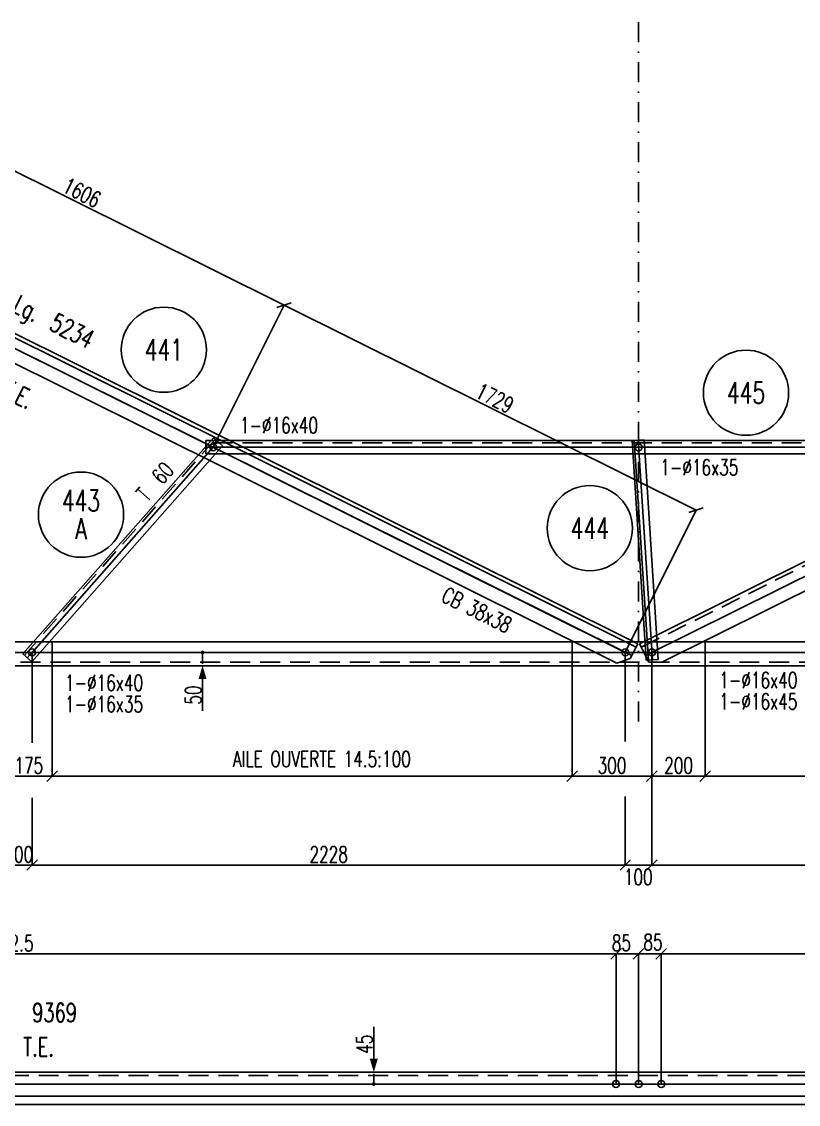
# Model space of a CAD drawing. Extents: x 161763 to 177983, y -163675 to -152195.
# Drawn here: x 164660 to 167577, y -163675 to -159608 of the extents above; entities that cross this region are included whole.
import ezdxf
from ezdxf.enums import TextEntityAlignment as Align

# ---------------------------------------------------------------- set-up
doc = ezdxf.new("R2010")
doc.units = 0
doc.header["$LTSCALE"] = 150
doc.header["$MEASUREMENT"] = 0
doc.linetypes.add('DASHDOT', pattern=[1, 0.5, -0.25, 0, -0.25])
doc.linetypes.add('DASHED', pattern=[0.75, 0.5, -0.25])
doc.layers.get('0').update_dxf_attribs({"linetype": 'CONTINUOUS'})
doc.layers.get('DEFPOINTS').update_dxf_attribs({"linetype": 'CONTINUOUS'})
for name, color, linetype in [('ASSI', 6, 'CONTINUOUS'), ('BOLLINI_1', 7, 'CONTINUOUS'), ('BOLLINI_5', 7, 'CONTINUOUS'), ('FORI', 2, 'CONTINUOUS'), ('LINEA_ANG', 2, 'CONTINUOUS'), ('LS', 7, 'CONTINUOUS'), ('MZ', 6, 'DASHDOT'), ('QT_MAL', 7, 'CONTINUOUS'), ('QT_MPR', 7, 'CONTINUOUS'), ('TRAT-Y', 7, 'DASHED')]:
    doc.layers.add(name, color=color, linetype=linetype)
doc.styles.add('QUOTE', font='ROMANS8.SHX', dxfattribs={"width": 0.7})
doc.styles.add('RQL', font='ROMANS8.SHX', dxfattribs={"width": 0.7})
doc.styles.add('RS', font='ROMANS8.shx', dxfattribs={"width": 0.7})
doc.styles.get("Standard").update_dxf_attribs({"font": 'ROMANS8.SHX', "width": 0.7})
doc.dimstyles.new('FRECCE1', dxfattribs={"dimtxt": 60, "dimasz": 6.6667, "dimexe": 0, "dimexo": 0, "dimgap": 1, "dimtad": 1, "dimzin": 0, "dimdsep": 46, "dimtxsty": 'RS', "dimblk1": 'QUOTP', "dimblk2": 'QUOTF', "dimsah": 1, "dimcen": 0, "dimclrd": 2, "dimclre": 2, "dimclrt": 7, "dimadec": 0, "dimazin": 0, "dimtfac": 1, "dimtix": 1, "dimtmove": 2, "dimatfit": 3, "dimldrblk": 'QUOTP', "dimfxl": 1, "dimtolj": 1, "dimtzin": 0, "dimarcsym": 0})
doc.dimstyles.new('TRATTO', dxfattribs={"dimscale": 0, "dimtxt": 60, "dimasz": 40, "dimexe": 0, "dimexo": 0, "dimgap": 10, "dimtad": 1, "dimrnd": 0.5, "dimdsep": 46, "dimtxsty": 'RS', "dimblk1": 'OBLIQUE', "dimblk2": 'OBLIQUE', "dimsah": 1, "dimcen": 0.09, "dimclrd": 2, "dimclre": 2, "dimclrt": 7, "dimadec": 0, "dimazin": 0, "dimtfac": 1, "dimtix": 1, "dimtmove": 2, "dimatfit": 3, "dimfxl": 1, "dimtolj": 1, "dimtzin": 0, "dimarcsym": 0})

# ---------------------------------------------------------------- blocks, each defined once
blk = doc.blocks.new('ASSE98')
blk.add_line((0, 0), (1, 0))
at = {"color": 7, "style": 'QUOTE', "width": 0.5, "flags": 1}
for tag, p in [('TI', (1.38308, 6.82731)), ('DI_S', (1.38308, 6.42178)), ('D_S', (1.38308, 6.02092)), ('E_S', (1.38308, 5.68065)), ('NFORI', (1.36454, 5.29792)), ('ALAR', (1.36349, 4.93246)), ('FAM', (1.3775, 4.54645)), ('ALA', (1.38308, 4.19257)), ('DISP2', (1.38308, 3.84971)), ('DISP1', (1.38308, 3.50686)), ('PINZAF', (1.38308, 3.164)), ('PINZAI', (1.38308, 2.82114)), ('TRP', (1.38308, 2.47829)), ('NP', (1.38308, 2.13543)), ('SV', (1.38308, 1.79257)), ('PESO', (1.38308, 1.44971)), ('QUA', (1.38308, 1.10686)), ('LUN', (1.38308, 0.764)), ('PROF', (1.38308, 0.42114)), ('POS', (1.38308, 0.07829))]:
    blk.add_attdef(tag, p, '', height=0.2, dxfattribs=at)
at = {"color": 7, "flags": 1}
for tag, p in [('LAV1', (3.07431, 6.82847)), ('LAV2', (3.07431, 6.49513)), ('LAV3', (3.07431, 6.1618)), ('LAV4', (3.07431, 5.82847)), ('LAV5', (3.07431, 5.49513)), ('LAV6', (3.07431, 5.1618)), ('LAV7', (3.07431, 4.82847)), ('LAV8', (3.07431, 4.49513)), ('LAV9', (3.07431, 4.1618)), ('LAV10', (3.07431, 3.82847))]:
    blk.add_attdef(tag, p, '', height=0.2, dxfattribs=at)
blk = doc.blocks.new('16')
blk.add_circle((0, 0), 1)
blk = doc.blocks.new('_OBLIQUE')
at = {"color": 0, "linetype": 'ByBlock'}
blk.add_line((-0.5, -0.5), (0.5, 0.5), dxfattribs=at)
blk = doc.blocks.new('*D14')
at = {"layer": 'DEFPOINTS', "color": 0, "transparency": 16777216}
for p in [(164599.1, -161977.7), (164699.1, -162524.4), (164699.1, -162776.3)]:
    blk.add_point(p, dxfattribs=at)
at = {"layer": 'QT_MPR', "color": 2, "lineweight": -2, "transparency": 16777216}
for p, q in [((164599.1, -161977.7), (164599.1, -162776.3)), ((164699.1, -162524.4), (164699.1, -162776.3)), ((164599.1, -162776.3), (164699.1, -162776.3))]:
    blk.add_line(p, q, dxfattribs=at)
at = {"layer": 'QT_MPR', "color": 2, "lineweight": -2, "transparency": 16777216, "xscale": 40, "yscale": 40, "zscale": 40, "rotation": 180}
blk.add_blockref('_OBLIQUE', (164599.1, -162776.3), dxfattribs=at)
at = {"layer": 'QT_MPR', "color": 2, "lineweight": -2, "transparency": 16777216, "xscale": 40, "yscale": 40, "zscale": 40}
blk.add_blockref('_OBLIQUE', (164699.1, -162776.3), dxfattribs=at)
at = {"layer": 'QT_MPR', "color": 7, "transparency": 16777216, "insert": (164649.1, -162736.3), "char_height": 60, "attachment_point": 5, "style": 'RS'}
blk.add_mtext('\\A1;100', dxfattribs=at)
blk = doc.blocks.new('*D15')
at = {"layer": 'DEFPOINTS', "color": 0, "transparency": 16777216}
for p in [(164699.1, -162524.4), (166927.1, -162519), (166927.1, -162776.3)]:
    blk.add_point(p, dxfattribs=at)
at = {"layer": 'QT_MPR', "color": 2, "lineweight": -2, "transparency": 16777216}
for p, q in [((164699.1, -162524.4), (164699.1, -162776.3)), ((166927.1, -162519), (166927.1, -162776.3)), ((164699.1, -162776.3), (166927.1, -162776.3))]:
    blk.add_line(p, q, dxfattribs=at)
at = {"layer": 'QT_MPR', "color": 2, "lineweight": -2, "transparency": 16777216, "xscale": 40, "yscale": 40, "zscale": 40, "rotation": 180}
blk.add_blockref('_OBLIQUE', (164699.1, -162776.3), dxfattribs=at)
at = {"layer": 'QT_MPR', "color": 2, "lineweight": -2, "transparency": 16777216, "xscale": 40, "yscale": 40, "zscale": 40}
blk.add_blockref('_OBLIQUE', (166927.1, -162776.3), dxfattribs=at)
at = {"layer": 'QT_MPR', "color": 7, "transparency": 16777216, "insert": (165813.1, -162736.3), "char_height": 60, "attachment_point": 5, "style": 'RS'}
blk.add_mtext('\\A1;2228', dxfattribs=at)
blk = doc.blocks.new('*D16')
at = {"layer": 'DEFPOINTS', "color": 0, "transparency": 16777216}
for p in [(167027.1, -161977.7), (166927.1, -162519), (167027.1, -162776.3)]:
    blk.add_point(p, dxfattribs=at)
at = {"layer": 'QT_MPR', "color": 2, "lineweight": -2, "transparency": 16777216}
for p, q in [((167027.1, -161977.7), (167027.1, -162776.3)), ((166927.1, -162519), (166927.1, -162776.3)), ((166927.1, -162776.3), (167027.1, -162776.3))]:
    blk.add_line(p, q, dxfattribs=at)
at = {"layer": 'QT_MPR', "color": 2, "lineweight": -2, "transparency": 16777216, "xscale": 40, "yscale": 40, "zscale": 40, "rotation": 180}
blk.add_blockref('_OBLIQUE', (166927.1, -162776.3), dxfattribs=at)
at = {"layer": 'QT_MPR', "color": 2, "lineweight": -2, "transparency": 16777216, "xscale": 40, "yscale": 40, "zscale": 40}
blk.add_blockref('_OBLIQUE', (167027.1, -162776.3), dxfattribs=at)
at = {"layer": 'QT_MPR', "color": 7, "transparency": 16777216, "insert": (166975.5, -162821.3), "char_height": 60, "attachment_point": 5, "style": 'RS'}
blk.add_mtext('\\A1;100', dxfattribs=at)
blk = doc.blocks.new('*D17')
at = {"layer": 'DEFPOINTS', "color": 0, "transparency": 16777216}
for p in [(167027.1, -161977.7), (169255, -162521.8), (169255, -162776.3)]:
    blk.add_point(p, dxfattribs=at)
at = {"layer": 'QT_MPR', "color": 2, "lineweight": -2, "transparency": 16777216}
for p, q in [((167027.1, -161977.7), (167027.1, -162776.3)), ((169255, -162521.8), (169255, -162776.3)), ((167027.1, -162776.3), (169255, -162776.3))]:
    blk.add_line(p, q, dxfattribs=at)
at = {"layer": 'QT_MPR', "color": 2, "lineweight": -2, "transparency": 16777216, "xscale": 40, "yscale": 40, "zscale": 40, "rotation": 180}
blk.add_blockref('_OBLIQUE', (167027.1, -162776.3), dxfattribs=at)
at = {"layer": 'QT_MPR', "color": 2, "lineweight": -2, "transparency": 16777216, "xscale": 40, "yscale": 40, "zscale": 40}
blk.add_blockref('_OBLIQUE', (169255, -162776.3), dxfattribs=at)
at = {"layer": 'QT_MPR', "color": 7, "transparency": 16777216, "insert": (168141, -162736.3), "char_height": 60, "attachment_point": 5, "style": 'RS'}
blk.add_mtext('\\A1;2228', dxfattribs=at)
blk = doc.blocks.new('*D22')
at = {"layer": 'DEFPOINTS', "color": 0, "transparency": 16777216}
for p in [(167062.1, -163110.4), (167062.1, -163599.4), (171634.3, -163599.4)]:
    blk.add_point(p, dxfattribs=at)
at = {"layer": 'QT_MPR', "color": 2, "lineweight": -2, "transparency": 16777216}
for p, q in [((167062.1, -163599.4), (167062.1, -163110.4)), ((171634.3, -163110.4), (167062.1, -163110.4)), ((171634.3, -163599.4), (171634.3, -163110.4))]:
    blk.add_line(p, q, dxfattribs=at)
at = {"layer": 'QT_MPR', "color": 2, "lineweight": -2, "transparency": 16777216, "xscale": 40, "yscale": 40, "zscale": 40, "rotation": 180}
blk.add_blockref('_OBLIQUE', (167062.1, -163110.4), dxfattribs=at)
at = {"layer": 'QT_MPR', "color": 2, "lineweight": -2, "transparency": 16777216, "xscale": 40, "yscale": 40, "zscale": 40}
blk.add_blockref('_OBLIQUE', (171634.3, -163110.4), dxfattribs=at)
at = {"layer": 'QT_MPR', "color": 7, "transparency": 16777216, "insert": (169348.2, -163070.4), "char_height": 60, "attachment_point": 5, "style": 'RS'}
blk.add_mtext('\\A1;4572.5', dxfattribs=at)
blk = doc.blocks.new('*D23')
at = {"layer": 'DEFPOINTS', "color": 0, "transparency": 16777216}
for p in [(166977.1, -163110.4), (166977.1, -163599.4), (167062.1, -163599.4)]:
    blk.add_point(p, dxfattribs=at)
at = {"layer": 'QT_MPR', "color": 2, "lineweight": -2, "transparency": 16777216}
for p, q in [((166977.1, -163599.4), (166977.1, -163110.4)), ((167062.1, -163110.4), (166977.1, -163110.4)), ((167062.1, -163599.4), (167062.1, -163110.4))]:
    blk.add_line(p, q, dxfattribs=at)
at = {"layer": 'QT_MPR', "color": 2, "lineweight": -2, "transparency": 16777216, "xscale": 40, "yscale": 40, "zscale": 40, "rotation": 180}
blk.add_blockref('_OBLIQUE', (166977.1, -163110.4), dxfattribs=at)
at = {"layer": 'QT_MPR', "color": 2, "lineweight": -2, "transparency": 16777216, "xscale": 40, "yscale": 40, "zscale": 40}
blk.add_blockref('_OBLIQUE', (167062.1, -163110.4), dxfattribs=at)
at = {"layer": 'QT_MPR', "color": 7, "transparency": 16777216, "insert": (167031, -163066.1), "char_height": 60, "attachment_point": 5, "style": 'RS'}
blk.add_mtext('\\A1;85', dxfattribs=at)
blk = doc.blocks.new('*D24')
at = {"layer": 'DEFPOINTS', "color": 0, "transparency": 16777216}
for p in [(166892.1, -163110.4), (166892.1, -163599.4), (166977.1, -163599.4)]:
    blk.add_point(p, dxfattribs=at)
at = {"layer": 'QT_MPR', "color": 2, "lineweight": -2, "transparency": 16777216}
for p, q in [((166892.1, -163599.4), (166892.1, -163110.4)), ((166977.1, -163110.4), (166892.1, -163110.4)), ((166977.1, -163599.4), (166977.1, -163110.4))]:
    blk.add_line(p, q, dxfattribs=at)
at = {"layer": 'QT_MPR', "color": 2, "lineweight": -2, "transparency": 16777216, "xscale": 40, "yscale": 40, "zscale": 40, "rotation": 180}
blk.add_blockref('_OBLIQUE', (166892.1, -163110.4), dxfattribs=at)
at = {"layer": 'QT_MPR', "color": 2, "lineweight": -2, "transparency": 16777216, "xscale": 40, "yscale": 40, "zscale": 40}
blk.add_blockref('_OBLIQUE', (166977.1, -163110.4), dxfattribs=at)
at = {"layer": 'QT_MPR', "color": 7, "transparency": 16777216, "insert": (166912.4, -163069.1), "char_height": 60, "attachment_point": 5, "style": 'RS'}
blk.add_mtext('\\A1;85', dxfattribs=at)
blk = doc.blocks.new('*D25')
at = {"layer": 'DEFPOINTS', "color": 0, "transparency": 16777216}
for p in [(162319.8, -163110.4), (162319.8, -163599.4), (166892.1, -163599.4)]:
    blk.add_point(p, dxfattribs=at)
at = {"layer": 'QT_MPR', "color": 2, "lineweight": -2, "transparency": 16777216}
for p, q in [((162319.8, -163599.4), (162319.8, -163110.4)), ((166892.1, -163110.4), (162319.8, -163110.4)), ((166892.1, -163599.4), (166892.1, -163110.4))]:
    blk.add_line(p, q, dxfattribs=at)
at = {"layer": 'QT_MPR', "color": 2, "lineweight": -2, "transparency": 16777216, "xscale": 40, "yscale": 40, "zscale": 40, "rotation": 180}
blk.add_blockref('_OBLIQUE', (162319.8, -163110.4), dxfattribs=at)
at = {"layer": 'QT_MPR', "color": 2, "lineweight": -2, "transparency": 16777216, "xscale": 40, "yscale": 40, "zscale": 40}
blk.add_blockref('_OBLIQUE', (166892.1, -163110.4), dxfattribs=at)
at = {"layer": 'QT_MPR', "color": 7, "transparency": 16777216, "insert": (164605.9, -163070.4), "char_height": 60, "attachment_point": 5, "style": 'RS'}
blk.add_mtext('\\A1;4572.5', dxfattribs=at)
blk = doc.blocks.new('*D31')
at = {"layer": 'DEFPOINTS', "color": 0, "transparency": 16777216}
for p in [(167227.1, -161937.7), (167027.1, -161977.7), (167027.1, -162442.3)]:
    blk.add_point(p, dxfattribs=at)
at = {"layer": 'LS', "color": 2, "lineweight": -2, "transparency": 16777216}
for p, q in [((167227.1, -161937.7), (167227.1, -162442.3)), ((167027.1, -161977.7), (167027.1, -162442.3)), ((167227.1, -162442.3), (167027.1, -162442.3))]:
    blk.add_line(p, q, dxfattribs=at)
at = {"layer": 'LS', "color": 2, "lineweight": -2, "transparency": 16777216, "xscale": 40, "yscale": 40, "zscale": 40, "rotation": 180}
blk.add_blockref('_OBLIQUE', (167027.1, -162442.3), dxfattribs=at)
at = {"layer": 'LS', "color": 2, "lineweight": -2, "transparency": 16777216, "xscale": 40, "yscale": 40, "zscale": 40}
blk.add_blockref('_OBLIQUE', (167227.1, -162442.3), dxfattribs=at)
at = {"layer": 'LS', "color": 7, "transparency": 16777216, "insert": (167127.1, -162402.3), "char_height": 60, "attachment_point": 5, "style": 'RS'}
blk.add_mtext('\\A1;200', dxfattribs=at)
blk = doc.blocks.new('*D32')
at = {"layer": 'DEFPOINTS', "color": 0, "transparency": 16777216}
for p in [(166727.1, -161937.7), (167027.1, -161977.7), (166727.1, -162442.3)]:
    blk.add_point(p, dxfattribs=at)
at = {"layer": 'LS', "color": 2, "lineweight": -2, "transparency": 16777216}
for p, q in [((166727.1, -161937.7), (166727.1, -162442.3)), ((167027.1, -161977.7), (167027.1, -162442.3)), ((167027.1, -162442.3), (166727.1, -162442.3))]:
    blk.add_line(p, q, dxfattribs=at)
at = {"layer": 'LS', "color": 2, "lineweight": -2, "transparency": 16777216, "xscale": 40, "yscale": 40, "zscale": 40, "rotation": 180}
blk.add_blockref('_OBLIQUE', (166727.1, -162442.3), dxfattribs=at)
at = {"layer": 'LS', "color": 2, "lineweight": -2, "transparency": 16777216, "xscale": 40, "yscale": 40, "zscale": 40}
blk.add_blockref('_OBLIQUE', (167027.1, -162442.3), dxfattribs=at)
at = {"layer": 'LS', "color": 7, "transparency": 16777216, "insert": (166877.1, -162402.3), "char_height": 60, "attachment_point": 5, "style": 'RS'}
blk.add_mtext('\\A1;300', dxfattribs=at)
blk = doc.blocks.new('*D34')
at = {"layer": 'DEFPOINTS', "color": 0, "transparency": 16777216}
for p in [(164774.2, -161937.7), (164599.1, -161977.7), (164774.2, -162442.3)]:
    blk.add_point(p, dxfattribs=at)
at = {"layer": 'LS', "color": 2, "lineweight": -2, "transparency": 16777216}
for p, q in [((164774.2, -161937.7), (164774.2, -162442.3)), ((164599.1, -161977.7), (164599.1, -162442.3)), ((164599.1, -162442.3), (164774.2, -162442.3))]:
    blk.add_line(p, q, dxfattribs=at)
at = {"layer": 'LS', "color": 2, "lineweight": -2, "transparency": 16777216, "xscale": 40, "yscale": 40, "zscale": 40, "rotation": 180}
blk.add_blockref('_OBLIQUE', (164599.1, -162442.3), dxfattribs=at)
at = {"layer": 'LS', "color": 2, "lineweight": -2, "transparency": 16777216, "xscale": 40, "yscale": 40, "zscale": 40}
blk.add_blockref('_OBLIQUE', (164774.2, -162442.3), dxfattribs=at)
at = {"layer": 'LS', "color": 7, "transparency": 16777216, "insert": (164686.7, -162402.3), "char_height": 60, "attachment_point": 5, "style": 'RS'}
blk.add_mtext('\\A1;175', dxfattribs=at)
blk = doc.blocks.new('xxx')
blk.add_circle((0, 0), 8)
at = {"color": 3, "style": 'RQL', "width": 0.7}
blk.add_attdef('POS', text='', height=4, dxfattribs=at).set_placement((0, 0), align=Align.MIDDLE)
at = {"style": 'RQL', "width": 0.7, "flags": 1}
for tag, p in [('POS1', (-0.39, -5.42)), ('TIPO', (-0.39, -8.66))]:
    blk.add_attdef(tag, p, '', height=2, dxfattribs=at)
blk = doc.blocks.new('*D36')
at = {"layer": 'DEFPOINTS', "color": 0, "transparency": 16777216}
for p in [(163942, -160491.3), (165645.3, -160672.9), (165379.3, -161207)]:
    blk.add_point(p, dxfattribs=at)
at = {"layer": 'QT_MPR', "color": 2, "lineweight": -2, "transparency": 16777216}
for p, q in [((163942, -160491.3), (164207.9, -159957.2)), ((164207.9, -159957.2), (165645.3, -160672.9)), ((165379.3, -161207), (165645.3, -160672.9))]:
    blk.add_line(p, q, dxfattribs=at)
at = {"layer": 'QT_MPR', "color": 2, "lineweight": -2, "transparency": 16777216, "xscale": 40, "yscale": 40, "zscale": 40}
for p, rotation in [((164207.9, -159957.2), 153.5289355511841), ((165645.3, -160672.9), 333.5289355511841)]:
    blk.add_blockref('_OBLIQUE', p, dxfattribs=dict(at, rotation=rotation))
at = {"layer": 'QT_MPR', "color": 7, "transparency": 16777216, "insert": (164886.2, -160250.3), "char_height": 60, "attachment_point": 5, "rotation": 333.5289, "style": 'RS'}
blk.add_mtext('\\A1;1606', dxfattribs=at)
blk = doc.blocks.new('*D37')
at = {"layer": 'DEFPOINTS', "color": 0, "transparency": 16777216}
for p in [(165379.3, -161207), (167193, -161443.6), (166927.1, -161977.7)]:
    blk.add_point(p, dxfattribs=at)
at = {"layer": 'QT_MPR', "color": 2, "lineweight": -2, "transparency": 16777216}
for p, q in [((165379.3, -161207), (165645.3, -160672.9)), ((165645.3, -160672.9), (167193, -161443.6)), ((166927.1, -161977.7), (167193, -161443.6))]:
    blk.add_line(p, q, dxfattribs=at)
at = {"layer": 'QT_MPR', "color": 2, "lineweight": -2, "transparency": 16777216, "xscale": 40, "yscale": 40, "zscale": 40}
for p, rotation in [((165645.3, -160672.9), 153.5289355511841), ((167193, -161443.6), 333.5289355511841)]:
    blk.add_blockref('_OBLIQUE', p, dxfattribs=dict(at, rotation=rotation))
at = {"layer": 'QT_MPR', "color": 7, "transparency": 16777216, "insert": (166437, -161022.5), "char_height": 60, "attachment_point": 5, "rotation": 333.5289, "style": 'RS'}
blk.add_mtext('\\A1;1729', dxfattribs=at)
blk = doc.blocks.new('YYY')
blk.add_circle((0, 0), 8)
at = {"color": 3, "style": 'RQL', "width": 0.7}
for tag, p in [('POS3', (0, 0.65)), ('POS2', (0, -4.63))]:
    blk.add_attdef(tag, text='', height=4, dxfattribs=at).set_placement(p, align=Align.CENTER)
at = {"style": 'RQL', "width": 0.7, "flags": 1}
blk.add_attdef('TIPO', text='', height=3, dxfattribs=at).set_placement((0, 0), align=Align.MIDDLE_CENTER)
blk = doc.blocks.new('QUOTP')
at = {"layer": 'ASSI', "color": 2, "const_width": 1.07}
blk.add_lwpolyline([(-0.53, 0, 1), (0.53, 0, 1)], format="xyb", close=True, dxfattribs=at)
blk = doc.blocks.new('QUOTF')
at = {"layer": 'LS', "color": 2}
blk.add_line((7.5, 0), (25.5, 0), dxfattribs=at)
blk.add_solid([(7.5, 2.25), (0, 0), (7.5, -2.25)], dxfattribs=at)
blk = doc.blocks.new('*D72')
at = {"layer": 'DEFPOINTS', "color": 0, "transparency": 16777216}
for p in [(165982.4, -163554.4), (165982.4, -163554.4), (165982.4, -163599.4)]:
    blk.add_point(p, dxfattribs=at)
at = {"layer": 'QT_MAL', "color": 2, "lineweight": -2, "transparency": 16777216}
blk.add_line((165982.4, -163592.7), (165982.4, -163561), dxfattribs=at)
at = {"layer": 'QT_MAL', "color": 2, "lineweight": -2, "transparency": 16777216, "xscale": 6.6667, "yscale": 6.6667, "zscale": 6.6667}
for name, p, rotation in [('QUOTF', (165982.4, -163554.4), 90), ('QUOTP', (165982.4, -163599.4), 270)]:
    blk.add_blockref(name, p, dxfattribs=dict(at, rotation=rotation))
at = {"layer": 'QT_MAL', "color": 7, "transparency": 16777216, "insert": (165947.1, -163449.9), "char_height": 60, "attachment_point": 5, "rotation": 90, "style": 'RS'}
blk.add_mtext('\\A1;45', dxfattribs=at)
blk = doc.blocks.new('*D73')
at = {"layer": 'DEFPOINTS', "color": 0, "transparency": 16777216}
for p in [(165339.3, -161977.7), (165339.3, -162027.7), (165339.3, -162027.7)]:
    blk.add_point(p, dxfattribs=at)
at = {"layer": 'QT_MAL', "color": 2, "lineweight": -2, "transparency": 16777216}
blk.add_line((165339.3, -161984.4), (165339.3, -162021), dxfattribs=at)
at = {"layer": 'QT_MAL', "color": 2, "lineweight": -2, "transparency": 16777216, "xscale": 6.6667, "yscale": 6.6667, "zscale": 6.6667}
for name, p, rotation in [('QUOTP', (165339.3, -161977.7), 90), ('QUOTF', (165339.3, -162027.7), 270)]:
    blk.add_blockref(name, p, dxfattribs=dict(at, rotation=rotation))
at = {"layer": 'QT_MAL', "color": 7, "transparency": 16777216, "insert": (165304.4, -162138), "char_height": 60, "attachment_point": 5, "rotation": 90, "style": 'RS'}
blk.add_mtext('\\A1;50', dxfattribs=at)
blk = doc.blocks.new('bull')
at = {"style": 'RS', "width": 0.7, "flags": 1}
for tag, p in [('NN', (-12.25, 0)), ('DIAMETRO', (0, -4.86)), ('SERRAGGIO', (0, -9.71)), ('LUNGHEZZA', (0, -14.57)), ('NB', (0, -19.43)), ('TIPO', (0, -24.12)), ('EL', (-0.14, -29))]:
    blk.add_attdef(tag, p, '', height=3, dxfattribs=at)
at = {"style": 'RS', "width": 0.7}
blk.add_attdef('BULLONE', (0, 0), '', height=3, dxfattribs=at)

msp = doc.modelspace()

# ---------------------------------------------------------------- linework, layer by layer
at = {"layer": 'LINEA_ANG', "color": 2}
for p, q in [((166967.28, -161957.512), (162282.015, -159624.479)), ((166960.846, -161181), (167014.386, -162006.265))]:
    msp.add_line(p, q, dxfattribs=at)
at = {"layer": 'LINEA_ANG'}
for p, q in [((166973.52, -161944.98), (162288.255, -159611.947)), ((166980.607, -161944.98), (171665.872, -159611.947)), ((162243.68, -159701.463), (166894.93, -162017.558)), ((171676.431, -159718.401), (167067.254, -162013.546)), ((165379.947, -161171.542), (164663.971, -161982.777)), ((168601.803, -161182.004), (165351.803, -161182.004)), ((165351.803, -161182.004), (165351.803, -161232.004)), ((165413.686, -161201.319), (165379.947, -161171.542)), ((166997.27, -161178.637), (166952.364, -161181.55)), ((166952.364, -161181.55), (167005.904, -162006.815)), ((167050.81, -162003.902), (166997.27, -161178.637)), ((164697.71, -162012.554), (165413.686, -161201.319)), ((165351.803, -161232.004), (168601.803, -161232.004)), ((171583.796, -161937.703), (162370.796, -161937.703)), ((166945.884, -162000.48), (166973.52, -161944.98)), ((167014.93, -162013.907), (166980.607, -161944.98)), ((164663.971, -161982.777), (164697.71, -162012.554)), ((166894.93, -162017.558), (166945.884, -162000.48)), ((167005.904, -162006.815), (167050.81, -162003.902)), ((162292.796, -162027.703), (171661.796, -162027.703)), ((167067.254, -162013.546), (167014.93, -162013.907)), ((171661.332, -163554.359), (162292.332, -163554.359)), ((162292.332, -163644.359), (171661.332, -163644.359))]:
    msp.add_line(p, q, dxfattribs=at)
at = {"layer": 'LS', "color": 6}
for p, q in [((162290.189, -159668.766), (166927.064, -161977.703)), ((164699.126, -161977.703), (165379.325, -161207.004)), ((165379.325, -161207.004), (168574.803, -161207.004)), ((164599.126, -161977.703), (171564.332, -161977.703))]:
    msp.add_line(p, q, dxfattribs=at)
at = {"layer": 'LS', "color": 2}
for p, q in [((164699.126, -161977.703), (164699.126, -162317.013)), ((166927.064, -161977.703), (166927.064, -162312.465)), ((166732.063, -162442.264), (164774.222, -162442.264)), ((169184.905, -162442.264), (167227.064, -162442.264))]:
    msp.add_line(p, q, dxfattribs=at)
at = {"layer": 'LS', "color": 8}
msp.add_lwpolyline([(161762.683, -152195.489), (161762.683, -163675.489), (174482.683, -163675.489), (174482.683, -162075.489), (177982.683, -162075.489), (177982.683, -152195.489), (161762.683, -152195.489)], close=True, dxfattribs=at)
at = {"layer": 'MZ'}
msp.add_line((166977.064, -162236.992), (166977.064, -156763.688), dxfattribs=at)
at = {"layer": 'TRAT-Y'}
for p, q in [((166986.848, -161957.512), (171672.113, -159624.479)), ((165386.32, -161177.166), (164670.344, -161988.402)), ((168601.803, -161190.504), (165351.803, -161190.504)), ((162292.796, -162014.703), (171661.796, -162014.703)), ((171661.332, -163567.359), (162292.332, -163567.359))]:
    msp.add_line(p, q, dxfattribs=at)

# ---------------------------------------------------------------- block references
at = {"layer": 'ASSI'}
ref = msp.add_blockref('ASSE98', (166951.233, -161989.738), dxfattribs=dict(at, xscale=5234, zscale=5234, rotation=153.528935551184))
ref.add_attrib('PROF', 'L100x6', (164266.237, -160517.841), dxfattribs={"layer": '0', "color": 2, "height": 70, "rotation": 333.528936, "style": 'QUOTE', "width": 0.7})
ref.add_attrib('LUN', '5234', (164759.112, -160763.268), dxfattribs={"layer": '0', "color": 2, "height": 70, "rotation": 333.528936, "style": 'QUOTE', "width": 0.7})
ref.add_attrib('PESO', '5180 C/C T.E.', (164248.467, -160848.403), dxfattribs={"layer": '0', "color": 2, "height": 70, "rotation": 333.528936, "style": 'QUOTE', "width": 0.7})
ref.add_attrib('SV', 'Lg.', (164621.138, -160694.564), dxfattribs={"layer": '0', "color": 2, "height": 70, "rotation": 333.528936, "style": 'QUOTE', "width": 0.7})
ref.add_attrib('LAV1', 'CB 38x38', (166231.101, -161782.913), dxfattribs={"layer": '0', "color": 7, "height": 60, "rotation": -26.471064, "width": 0.7})
for p, xscale, zscale, rotation in [((171688.16, -159656.705), 5234, 5234, 206.471064448816), ((166975.316, -161180.061), 826.9999999999999, 826.9999999999999, 273.7119315058845), ((168601.803, -161207.004), 3250, 3250, 180)]:
    msp.add_blockref('ASSE98', p, dxfattribs=dict(at, xscale=xscale, zscale=zscale, rotation=rotation))
ref = msp.add_blockref('ASSE98', (165397.191, -161186.761), dxfattribs=dict(at, xscale=1082, rotation=228.569212231586))
ref.add_attrib('LAV1', 'T  60', (165131.283, -161415.242), dxfattribs={"layer": '0', "color": 254, "height": 60, "rotation": 48.569212, "width": 0.7})
at = {"layer": 'ASSI', "xscale": 9369}
msp.add_blockref('ASSE98', (162292.796, -162027.703), dxfattribs=at)
at = {"layer": 'ASSI'}
ref = msp.add_blockref('ASSE98', (171661.332, -163599.359), dxfattribs=dict(at, xscale=9369, rotation=180))
ref.add_attrib('LUN', '9369', (164699.449, -163365.723), dxfattribs={"layer": '0', "color": 2, "height": 70, "style": 'QUOTE', "width": 0.7})
ref.add_attrib('PESO', '9315 C/C T.E.', (164295.977, -163494.352), dxfattribs={"layer": '0', "color": 2, "height": 70, "style": 'QUOTE', "width": 0.7})
at = {"layer": 'BOLLINI_1', "xscale": 20, "yscale": 20, "zscale": 20}
for p, values in [((165194.081, -160840.396), {'POS': '441'}), ((167380.42, -161001.936), {'POS': '445'}), ((166793.734, -161510.896), {'POS': '444'})]:
    msp.add_blockref('xxx', p, dxfattribs=at).add_auto_attribs(values)
at = {"layer": 'BOLLINI_5'}
ref = msp.add_blockref('YYY', (164882.895, -161460.105), dxfattribs=dict(at, xscale=-19.99970832482618, yscale=19.99970832476798, zscale=19.99970832479172))
ref.add_attrib('POS3', '443', dxfattribs={"layer": '0', "color": 3, "height": 79.9988, "style": 'RQL', "width": 0.7}).set_placement((164882.895, -161447.166), align=Align.CENTER)
ref.add_attrib('POS2', 'A', dxfattribs={"layer": '0', "color": 3, "height": 79.999, "style": 'RQL', "width": 0.7}).set_placement((164882.895, -161552.712), align=Align.CENTER)
at = {"layer": 'FORI', "yscale": 13, "zscale": 13}
for p, xscale in [((165379.325, -161207.004), 13), ((166977.064, -161207.004), 13), ((166927.064, -161977.703), 13), ((167027.064, -161977.703), 13), ((166892.064, -163599.359), -13), ((166977.064, -163599.359), 13), ((167062.064, -163599.359), 13)]:
    msp.add_blockref('16', p, dxfattribs=dict(at, xscale=xscale))
at = {"layer": 'FORI', "xscale": 13, "yscale": 13, "zscale": 13, "rotation": 0.4152247650000089}
msp.add_blockref('16', (164699.126, -161977.703), dxfattribs=at)
at = {"layer": 'LS', "color": 7, "xscale": 20, "yscale": 20, "zscale": 20}
for p, values in [((165479.567, -161154.323), {'BULLONE': '1-%%c16x40                '}), ((167058.339, -161312.331), {'BULLONE': '1-%%c16x35                '}), ((164822.751, -162121.88), {'BULLONE': '1-%%c16x40                '}), ((167280.143, -162111.735), {'BULLONE': '1-%%c16x40                '}), ((167280.143, -162191.735), {'BULLONE': '1-%%c16x45                '}), ((164822.751, -162201.88), {'BULLONE': '1-%%c16x35                '})]:
    msp.add_blockref('bull', p, dxfattribs=at).add_auto_attribs(values)

# ---------------------------------------------------------------- texts
at = {"layer": 'LS', "color": 7, "style": 'RS', "width": 0.7}
msp.add_text('AILE OUVERTE 14.5:100 ', height=60, dxfattribs=at).set_placement((165453.544, -162408.045))

# ---------------------------------------------------------------- dimensions: what is measured, and where the dimension line sits
at = {"layer": 'LS'}
dim = msp.add_linear_dim(base=(164774.222, -162442.264), p1=(164599.126, -161977.703), p2=(164774.222, -161937.703), angle=180, dimstyle='TRATTO', override={"dimscale": 1}, dxfattribs=at)
dim.commit()
dim.dimension.update_dxf_attribs({"geometry": '*D34', "text_midpoint": (164686.674, -162402.264)})
for base, p1, p2, picture, middle in [((166727.063, -162442.264), (167027.064, -161977.703), (166727.063, -161937.703), '*D32', (166877.063, -162402.264)), ((167027.064, -162442.264), (167227.064, -161937.703), (167027.064, -161977.703), '*D31', (167127.064, -162402.264))]:
    dim = msp.add_linear_dim(base=base, p1=p1, p2=p2, dimstyle='TRATTO', override={"dimscale": 1}, dxfattribs=at)
    dim.commit()
    dim.dimension.update_dxf_attribs({"geometry": picture, "text_midpoint": middle})
at = {"layer": 'QT_MAL'}
for base, p1, p2, text, picture, middle in [((165339.31, -162027.703), (165339.31, -161977.703), (165339.31, -162027.703), '50', '*D73', (165304.361, -162138.005)), ((165982.362, -163554.359), (165982.362, -163599.359), (165982.362, -163554.359), '45', '*D72', (165947.121, -163449.913))]:
    dim = msp.add_linear_dim(base=base, p1=p1, p2=p2, angle=90, text=text, dimstyle='FRECCE1', dxfattribs=at)
    dim.commit()
    dim.dimension.update_dxf_attribs({"geometry": picture, "text_midpoint": middle, "dimtype": 160})
at = {"layer": 'QT_MPR'}
for base, p1, p2, text, picture, middle in [((165645.262, -160672.942), (163941.956, -160491.265), (165379.325, -161207.004), '1606', '*D36', (164886.222, -160250.293)), ((167193.001, -161443.641), (165379.325, -161207.004), (166927.064, -161977.703), '1729', '*D37', (166436.961, -161022.485))]:
    dim = msp.add_linear_dim(base=base, p1=p1, p2=p2, angle=333.528936, text=text, dimstyle='TRATTO', override={"dimscale": 1}, dxfattribs=at)
    dim.commit()
    dim.dimension.update_dxf_attribs({"geometry": picture, "text_midpoint": middle, "dimtype": 160})
for base, p1, p2, text, picture, middle in [((164699.126, -162776.308), (164599.126, -161977.703), (164699.126, -162524.443), '100', '*D14', (164649.126, -162736.308)), ((167027.064, -162776.308), (166927.064, -162519.042), (167027.064, -161977.703), '100', '*D16', (166975.461, -162821.252)), ((169255.001, -162776.308), (167027.064, -161977.703), (169255.001, -162521.756), '2228', '*D17', (168141.032, -162736.308)), ((166927.064, -162776.308), (164699.126, -162524.443), (166927.064, -162519.042), '2228', '*D15', (165813.095, -162736.308)), ((166977.064, -163110.351), (167062.064, -163599.359), (166977.064, -163599.359), '85', '*D23', (167030.952, -163066.085)), ((162319.796, -163110.351), (166892.064, -163599.359), (162319.796, -163599.359), '4572.5', '*D25', (164605.93, -163070.351)), ((166892.064, -163110.351), (166977.064, -163599.359), (166892.064, -163599.359), '85', '*D24', (166912.375, -163069.085)), ((167062.064, -163110.351), (171634.332, -163599.359), (167062.064, -163599.359), '4572.5', '*D22', (169348.198, -163070.351))]:
    dim = msp.add_linear_dim(base=base, p1=p1, p2=p2, text=text, dimstyle='TRATTO', override={"dimscale": 1}, dxfattribs=at)
    dim.commit()
    dim.dimension.update_dxf_attribs({"geometry": picture, "text_midpoint": middle, "dimtype": 160})

doc.saveas('drawing.dxf')
